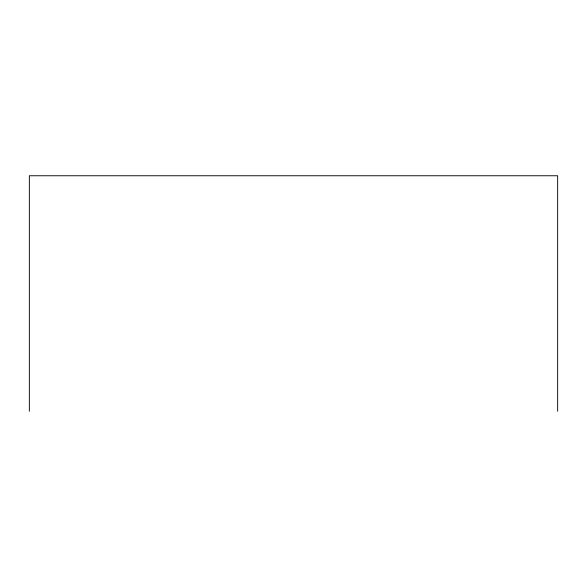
<?xml version="1.0" encoding="UTF-8"?>
<svg xmlns="http://www.w3.org/2000/svg" width="587" height="587" viewBox="0 0 587 587"><rect width="100%" height="100%" fill="white"/><g stroke="black" fill="none" stroke-linecap="round" stroke-linejoin="round"><path stroke-width="0.88" d="M557.65 411.245L557.65 175.755L29.35 175.755L29.35 411.245"/></g></svg>
